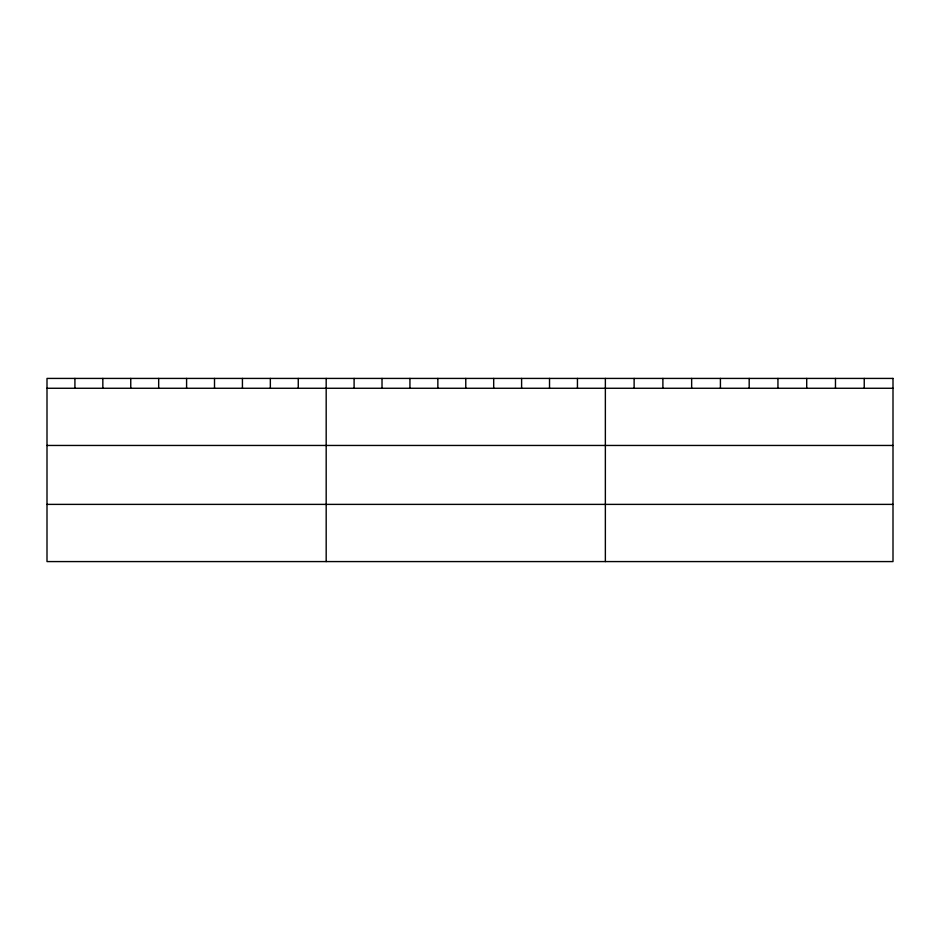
<?xml version="1.0" encoding="UTF-8"?>
<svg xmlns="http://www.w3.org/2000/svg" width="940" height="940" viewBox="0 0 940 940"><rect width="100%" height="100%" fill="white"/><g stroke="black" fill="none" stroke-linecap="round" stroke-linejoin="round"><path stroke-width="1.41" d="M47 388.267L893 388.267M47 445.454L893 445.454M47 504.38L893 504.38M864.236 378.421L864.236 388.267M835.472 378.421L835.472 388.267M806.708 378.421L806.708 388.267M777.944 378.421L777.944 388.267M749.18 378.421L749.18 388.267M720.416 378.421L720.416 388.267M691.652 378.421L691.652 388.267M662.888 378.421L662.888 388.267M634.124 378.421L634.124 388.267M605.36 378.421L605.36 561.58M577.442 378.421L577.442 388.267M549.524 378.421L549.524 388.267M521.606 378.421L521.606 388.267M493.688 378.421L493.688 388.267M465.77 378.421L465.77 388.267M437.852 378.421L437.852 388.267M409.934 378.421L409.934 388.267M382.016 378.421L382.016 388.267M354.098 378.421L354.098 388.267M326.18 378.421L326.18 561.58M298.262 378.421L298.262 388.267M270.344 378.421L270.344 388.267M242.426 378.421L242.426 388.267M214.508 378.421L214.508 388.267M186.59 378.421L186.59 388.267M158.672 378.421L158.672 388.267M130.754 378.421L130.754 388.267M102.836 378.421L102.836 388.267M74.918 378.421L74.918 388.267M893 378.421L47 378.421L47 561.58L893 561.58L893 378.421"/></g></svg>
